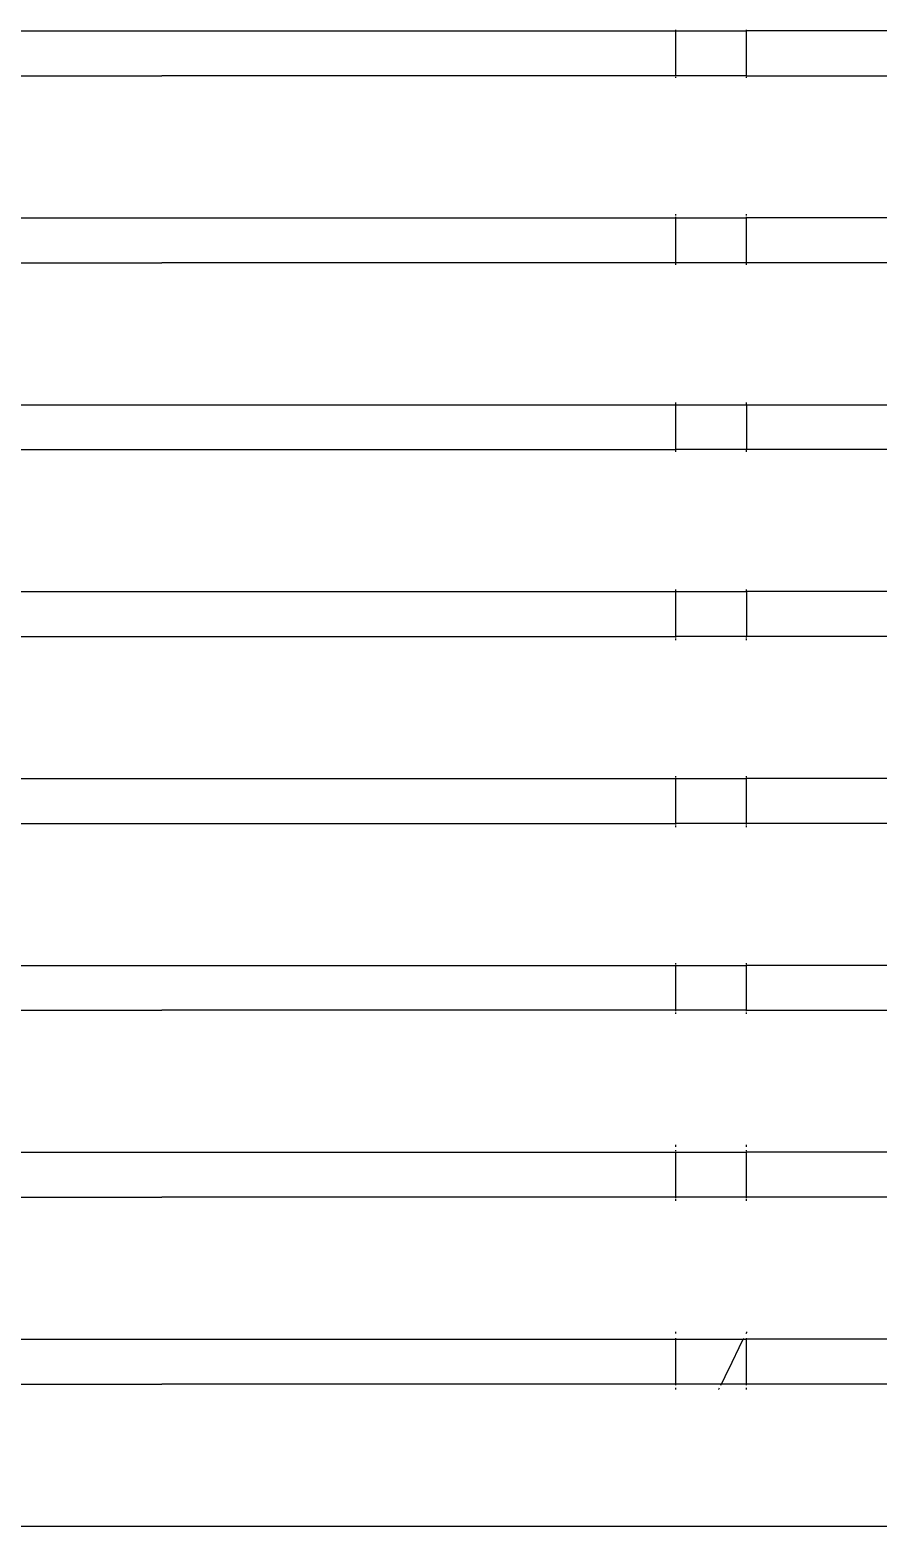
# Model space of a CAD drawing. Header units: millimetres. Extents: x -2916 to 2490, y 92 to 4100.
# Drawn here: x -233.8 to -6.9, y 2568.1 to 2968.4 of the extents above; entities that cross this region are included whole.
import ezdxf

# ---------------------------------------------------------------- set-up
doc = ezdxf.new("R2010")
doc.units = ezdxf.units.MM

msp = doc.modelspace()

# ---------------------------------------------------------------- linework, layer by layer
for p, q in [((-842.08, 2968.14), (-61.01, 2968.14)), ((-61.01, 2968.21), (-61.01, 2968.41)), ((-61.01, 2968.14), (-61.01, 2968.21)), ((-61.01, 2968.14), (-60.82, 2968.14)), ((-61.01, 2956.14), (-61.01, 2968.14)), ((-60.82, 2968.14), (-60.76, 2968.14)), ((-60.76, 2968.14), (-42.08, 2968.14)), ((-42.08, 2968.21), (-42.08, 2968.41)), ((-42.08, 2968.14), (-42.08, 2968.21)), ((-42.08, 2956.14), (-42.08, 2968.14)), ((-2.08, 2968.14), (-42.08, 2968.14)), ((-842.08, 2956.14), (-198.53, 2956.14)), ((-61.01, 2956.14), (-198.53, 2956.14)), ((-61.01, 2956.12), (-61.01, 2956.14)), ((-60.82, 2956.14), (-61.01, 2956.14)), ((-61.01, 2956.08), (-61.01, 2956.12)), ((-61.01, 2955.56), (-61.01, 2955.88)), ((-60.76, 2956.14), (-60.82, 2956.14)), ((-42.08, 2956.14), (-60.76, 2956.14)), ((-42.08, 2956.11), (-42.08, 2956.14)), ((-42.08, 2956.14), (-2.08, 2956.14)), ((-42.08, 2956.08), (-42.08, 2956.11)), ((-42.08, 2955.56), (-42.08, 2955.88)), ((-842.08, 2918.14), (-61.01, 2918.14)), ((-61.01, 2918.73), (-61.01, 2919.14)), ((-61.01, 2918.21), (-61.01, 2918.41)), ((-61.01, 2918.14), (-61.01, 2918.21)), ((-61.01, 2918.14), (-60.82, 2918.14)), ((-61.01, 2906.14), (-61.01, 2918.14)), ((-60.82, 2918.14), (-60.76, 2918.14)), ((-60.76, 2918.14), (-42.08, 2918.14)), ((-42.08, 2918.73), (-42.08, 2919.14)), ((-42.08, 2918.21), (-42.08, 2918.41)), ((-42.08, 2918.21), (-42.08, 2918.14)), ((-42.08, 2906.14), (-42.08, 2918.14)), ((-2.08, 2918.14), (-42.08, 2918.14)), ((-842.08, 2906.14), (-198.53, 2906.14)), ((-61.01, 2906.14), (-198.53, 2906.14)), ((-61.01, 2906.12), (-61.01, 2906.14)), ((-60.82, 2906.14), (-61.01, 2906.14)), ((-61.01, 2906.08), (-61.01, 2906.12)), ((-60.76, 2906.14), (-60.82, 2906.14)), ((-42.08, 2906.14), (-60.76, 2906.14)), ((-32.64, 2906.14), (-42.08, 2906.14)), ((-42.08, 2906.12), (-42.08, 2906.14)), ((-42.08, 2906.08), (-42.08, 2906.12)), ((-2.08, 2906.14), (-32.64, 2906.14)), ((-61.01, 2905.56), (-61.01, 2905.88)), ((-42.08, 2905.56), (-42.08, 2905.88)), ((-842.08, 2868.14), (-198.53, 2868.14)), ((-198.53, 2868.14), (-60.99, 2868.14)), ((-61.01, 2868.41), (-61.01, 2868.73)), ((-61.01, 2868.21), (-61.01, 2868.41)), ((-60.99, 2868.14), (-61.01, 2868.18)), ((-61.01, 2856.14), (-60.99, 2868.14)), ((-60.99, 2868.14), (-60.82, 2868.14)), ((-60.82, 2868.14), (-60.76, 2868.14)), ((-60.76, 2868.14), (-42.08, 2868.14)), ((-42.08, 2868.41), (-42.08, 2868.73)), ((-42.08, 2868.21), (-42.08, 2868.41)), ((-42.08, 2868.14), (-42.08, 2868.18)), ((-42.08, 2868.14), (-42.08, 2856.14)), ((-42.08, 2868.14), (-2.08, 2868.14)), ((-364.42, 2856.14), (-61.01, 2856.14)), ((-60.82, 2856.14), (-61.01, 2856.14)), ((-61.01, 2855.88), (-61.01, 2856.08)), ((-61.01, 2855.56), (-61.01, 2855.88)), ((-60.76, 2856.13), (-60.82, 2856.14)), ((-42.08, 2856.14), (-60.76, 2856.13)), ((-2.08, 2856.14), (-42.08, 2856.14)), ((-42.08, 2855.88), (-42.08, 2856.08)), ((-42.08, 2855.56), (-42.08, 2855.88)), ((-842.08, 2818.14), (-198.53, 2818.14)), ((-198.53, 2818.14), (-61.01, 2818.14)), ((-61.01, 2818.41), (-61.01, 2818.73)), ((-61.01, 2818.21), (-61.01, 2818.41)), ((-61.01, 2818.14), (-60.82, 2818.14)), ((-61.01, 2806.12), (-61.01, 2818.14)), ((-60.82, 2818.14), (-60.76, 2818.14)), ((-60.76, 2818.14), (-42.08, 2818.14)), ((-42.08, 2818.41), (-42.08, 2818.73)), ((-42.08, 2818.21), (-42.08, 2818.41)), ((-42.08, 2818.14), (-42.08, 2818.18)), ((-42.08, 2818.14), (-42.08, 2806.12)), ((-2.08, 2818.14), (-42.08, 2818.14)), ((-842.08, 2806.14), (-61.01, 2806.12)), ((-60.82, 2806.12), (-61.01, 2806.12)), ((-61.01, 2806.08), (-61.01, 2806.12)), ((-61.01, 2805.88), (-61.01, 2806.08)), ((-60.76, 2806.12), (-60.82, 2806.12)), ((-42.08, 2806.12), (-60.76, 2806.12)), ((-32.64, 2806.14), (-42.08, 2806.12)), ((-42.08, 2806.08), (-42.08, 2806.12)), ((-42.08, 2805.88), (-42.08, 2806.08)), ((-2.08, 2806.12), (-32.64, 2806.14)), ((-61.01, 2805.14), (-61.01, 2805.56)), ((-42.08, 2805.14), (-42.08, 2805.56)), ((-842.08, 2768.14), (-61.01, 2768.14)), ((-61.01, 2768.41), (-61.01, 2768.73)), ((-61.01, 2768.14), (-61.01, 2768.21)), ((-61.01, 2768.14), (-60.82, 2768.14)), ((-61.01, 2756.12), (-61.01, 2768.14)), ((-60.82, 2768.14), (-60.76, 2768.14)), ((-60.76, 2768.14), (-42.08, 2768.14)), ((-42.08, 2768.41), (-42.08, 2768.73)), ((-42.08, 2768.21), (-42.08, 2768.14)), ((-42.08, 2756.12), (-42.08, 2768.14)), ((-2.08, 2768.14), (-42.08, 2768.14)), ((-842.08, 2756.14), (-61.01, 2756.12)), ((-60.82, 2756.12), (-61.01, 2756.12)), ((-61.01, 2756.08), (-61.01, 2756.12)), ((-61.01, 2755.88), (-61.01, 2756.08)), ((-61.01, 2755.14), (-61.01, 2755.56)), ((-60.76, 2756.12), (-60.82, 2756.12)), ((-42.08, 2756.12), (-60.76, 2756.12)), ((-32.64, 2756.14), (-42.08, 2756.12)), ((-42.08, 2756.08), (-42.08, 2756.12)), ((-42.08, 2755.88), (-42.08, 2756.08)), ((-42.08, 2755.14), (-42.08, 2755.56)), ((-2.08, 2756.12), (-32.64, 2756.14)), ((-842.08, 2718.14), (-61.01, 2718.14)), ((-61.01, 2718.41), (-61.01, 2718.73)), ((-61.01, 2718.14), (-61.01, 2718.21)), ((-61.01, 2718.14), (-60.82, 2718.14)), ((-61.01, 2706.14), (-61.01, 2718.14)), ((-60.82, 2718.14), (-60.76, 2718.14)), ((-60.76, 2718.14), (-42.08, 2718.14)), ((-42.08, 2718.41), (-42.08, 2718.73)), ((-42.08, 2718.21), (-42.08, 2718.14)), ((-2.08, 2718.15), (-42.08, 2718.14)), ((-42.08, 2706.14), (-42.08, 2718.14)), ((-842.08, 2706.14), (-198.53, 2706.14)), ((-61.01, 2706.14), (-198.53, 2706.14)), ((-61.01, 2706.11), (-61.01, 2706.14)), ((-60.82, 2706.14), (-61.01, 2706.14)), ((-61.01, 2706.08), (-61.01, 2706.11)), ((-61.01, 2705.88), (-61.01, 2706.08)), ((-60.76, 2706.14), (-60.82, 2706.14)), ((-42.08, 2706.14), (-60.76, 2706.14)), ((-42.08, 2706.11), (-42.08, 2706.14)), ((-42.08, 2706.14), (-2.08, 2706.14)), ((-42.08, 2706.08), (-42.08, 2706.11)), ((-42.08, 2705.88), (-42.08, 2706.08)), ((-61.01, 2705.14), (-61.01, 2705.56)), ((-42.08, 2705.14), (-42.08, 2705.56)), ((-61.01, 2669.87), (-61.01, 2670.14)), ((-61.01, 2669.63), (-61.01, 2669.87)), ((-42.08, 2669.86), (-42.08, 2670.14)), ((-42.08, 2669.63), (-42.08, 2669.86)), ((-842.08, 2668.14), (-61.01, 2668.14)), ((-61.01, 2668.41), (-61.01, 2668.73)), ((-61.01, 2668.14), (-61.01, 2668.21)), ((-61.01, 2668.14), (-60.82, 2668.14)), ((-61.01, 2656.14), (-61.01, 2668.14)), ((-60.82, 2668.14), (-60.76, 2668.14)), ((-60.76, 2668.14), (-42.08, 2668.14)), ((-42.08, 2668.41), (-42.08, 2668.73)), ((-42.08, 2668.21), (-42.08, 2668.14)), ((-42.08, 2656.14), (-42.08, 2668.14)), ((-2.08, 2668.14), (-42.08, 2668.14)), ((-842.08, 2656.14), (-198.53, 2656.14)), ((-61.01, 2656.14), (-198.53, 2656.14)), ((-61.01, 2656.12), (-61.01, 2656.14)), ((-60.82, 2656.14), (-61.01, 2656.14)), ((-61.01, 2656.08), (-61.01, 2656.12)), ((-61.01, 2655.88), (-61.01, 2656.08)), ((-61.01, 2655.14), (-61.01, 2655.56)), ((-60.76, 2656.14), (-60.82, 2656.14)), ((-42.08, 2656.14), (-60.76, 2656.14)), ((-42.08, 2656.11), (-42.08, 2656.14)), ((-2.08, 2656.14), (-42.08, 2656.14)), ((-42.08, 2656.08), (-42.08, 2656.11)), ((-42.08, 2655.88), (-42.08, 2656.08)), ((-42.08, 2655.14), (-42.08, 2655.56)), ((-842.08, 2618.14), (-61.01, 2618.14)), ((-61.01, 2619.87), (-61.01, 2620.14)), ((-61.01, 2619.63), (-61.01, 2619.87)), ((-61.01, 2618.21), (-61.01, 2618.41)), ((-61.01, 2618.14), (-61.01, 2618.21)), ((-61.01, 2618.14), (-60.82, 2618.14)), ((-61.01, 2606.14), (-61.01, 2618.14)), ((-60.82, 2618.14), (-60.76, 2618.14)), ((-60.76, 2618.14), (-50.82, 2618.14)), ((-50.82, 2618.14), (-42.95, 2618.14)), ((-44.02, 2615.94), (-42.95, 2618.14)), ((-42.95, 2618.14), (-42.91, 2618.21)), ((-42.95, 2618.14), (-42.08, 2618.14)), ((-42.91, 2618.21), (-42.81, 2618.41)), ((-42.22, 2619.63), (-42.08, 2619.86)), ((-42.08, 2620.14), (-42.08, 2619.86)), ((-42.08, 2619.63), (-42.08, 2619.86)), ((-42.08, 2618.21), (-42.08, 2618.41)), ((-42.08, 2618.14), (-42.08, 2618.21)), ((-42.08, 2606.14), (-42.08, 2618.14)), ((-2.08, 2618.14), (-42.08, 2618.14)), ((-45.97, 2611.96), (-44.02, 2615.94)), ((-47.83, 2608.17), (-45.97, 2611.96)), ((-842.08, 2606.14), (-198.53, 2606.14)), ((-61.01, 2606.14), (-198.53, 2606.14)), ((-61.01, 2606.12), (-61.01, 2606.14)), ((-60.82, 2606.14), (-61.01, 2606.14)), ((-61.01, 2606.08), (-61.01, 2606.12)), ((-61.01, 2605.88), (-61.01, 2606.08)), ((-60.76, 2606.14), (-60.82, 2606.14)), ((-56.7, 2606.14), (-60.76, 2606.14)), ((-48.82, 2606.14), (-56.7, 2606.14)), ((-48.95, 2605.88), (-48.85, 2606.08)), ((-48.85, 2606.08), (-48.83, 2606.12)), ((-48.83, 2606.12), (-48.82, 2606.14)), ((-48.82, 2606.14), (-47.83, 2608.17)), ((-47.83, 2606.14), (-48.82, 2606.14)), ((-45.97, 2606.14), (-47.83, 2606.14)), ((-44.02, 2606.14), (-45.97, 2606.14)), ((-42.08, 2606.14), (-44.02, 2606.14)), ((-42.08, 2606.11), (-42.08, 2606.14)), ((-2.08, 2606.14), (-42.08, 2606.14)), ((-42.08, 2606.08), (-42.08, 2606.11)), ((-42.08, 2605.88), (-42.08, 2606.08)), ((-61.01, 2604.66), (-61.01, 2605.14)), ((-49.54, 2604.66), (-49.5, 2604.75)), ((-49.5, 2604.75), (-49.31, 2605.14)), ((-42.08, 2604.66), (-42.08, 2605.14)), ((-1787.08, 2568.14), (62.92, 2568.14))]:
    msp.add_line(p, q)

doc.saveas('drawing.dxf')
